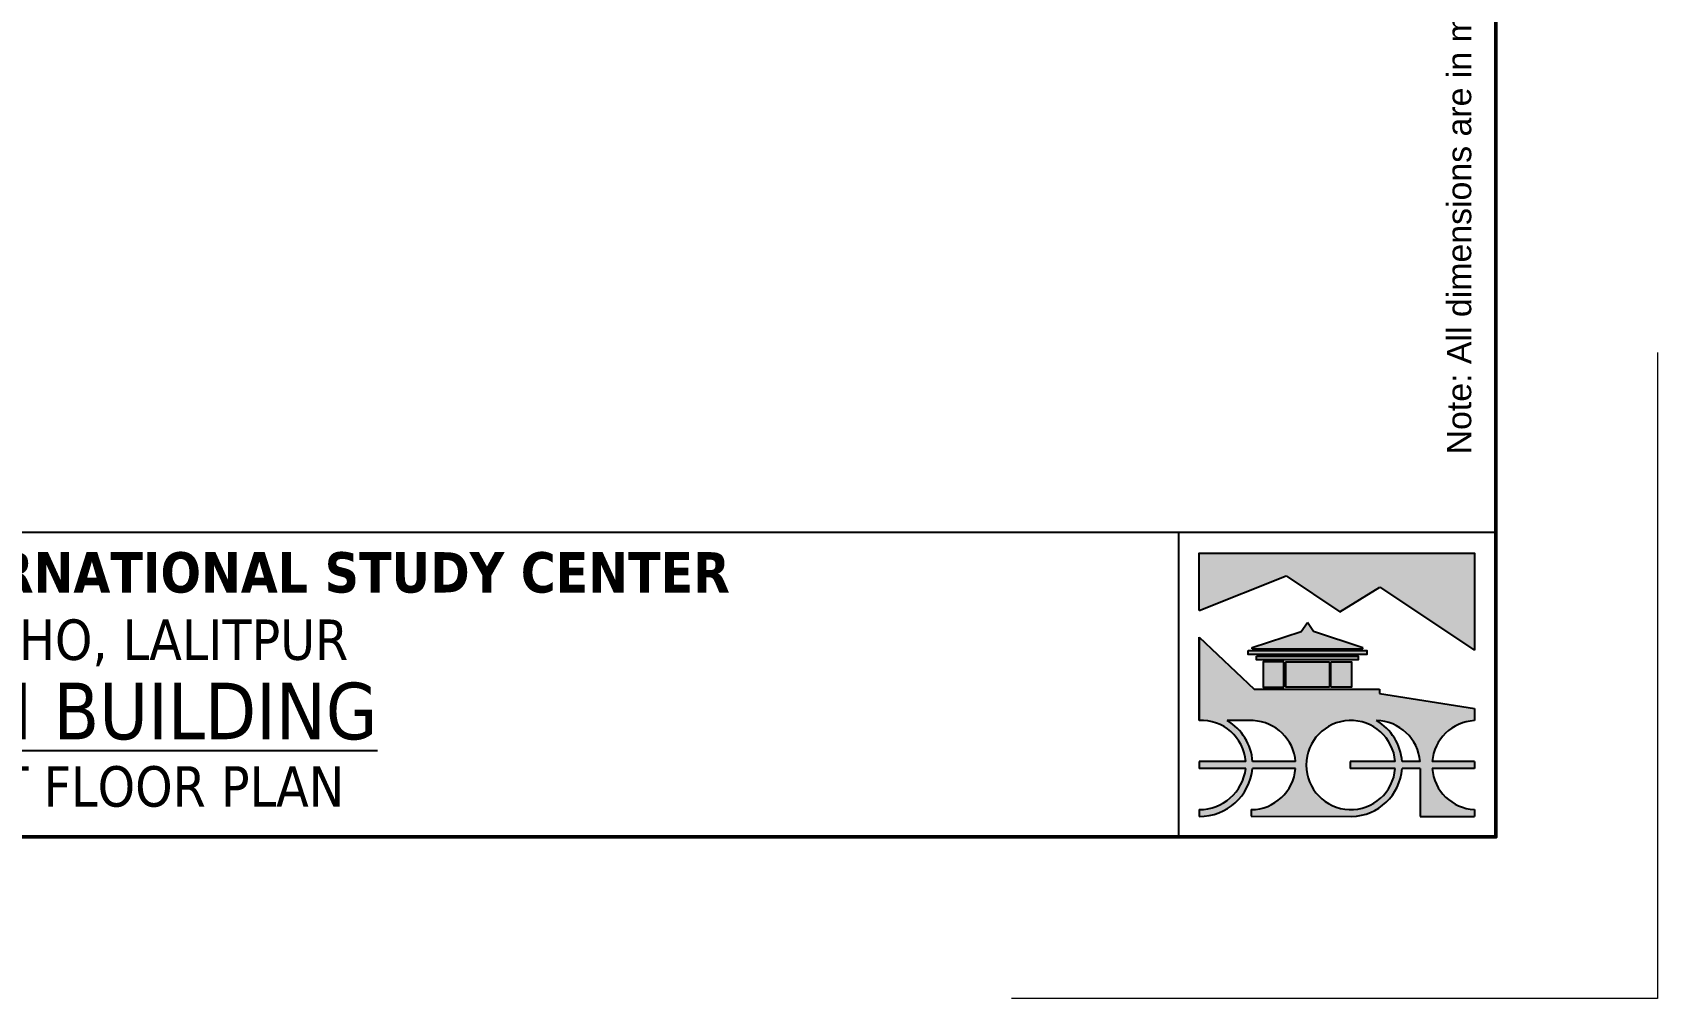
# Model space of a CAD drawing. Header units: inches. Extents: x 527934 to 2134587, y -408734 to 227304.
# Drawn here: x 1497720 to 1507781, y -168836 to -162856 of the extents above; entities that cross this region are included whole.
import ezdxf

# ---------------------------------------------------------------- set-up
doc = ezdxf.new("R2010")
doc.units = ezdxf.units.IN
doc.header["$MEASUREMENT"] = 0
doc.layers.add('paper', color=4, linetype='Continuous', lineweight=0, plot=False)
doc.layers.add('TITLE THICK', color=7, linetype='Continuous', lineweight=50)
doc.layers.add('TITLE THIN', color=7, linetype='Continuous', lineweight=25)
doc.styles.get("Standard").update_dxf_attribs({"font": 'arial.ttf'})
doc.styles.add('style1', font='arial.ttf')

# ---------------------------------------------------------------- blocks, each defined once
blk = doc.blocks.new('12')
at = {"layer": 'TITLE THIN'}
blk.add_hatch(color=256, dxfattribs=at).paths.add_polyline_path([(866309.3, -470587.5), (864688.3, -470587.5), (864688.3, -470924.9), (865201, -470720.9), (865517.1, -470933.5), (865752, -470787.8), (866309.3, -471158.9)])
h = blk.add_hatch(color=256, dxfattribs=at)
h.paths.add_polyline_path([(866309.3, -471573), (866309.3, -471501.2), (865750.8, -471414.4), (865750.8, -471387.1), (865011.9, -471387.1), (864688.3, -471081.1), (864688.3, -471572.6, -0.406693), (864962.8, -471814.7), (864688.3, -471814.7), (864688.3, -471854.7), (864962.6, -471854.7, -0.382198), (864688.3, -472096.7), (864688.3, -472136.7, 0.386251), (865002.8, -471854.7), (865255.8, -471854.7, -0.391099), (864995.1, -472096.9), (864995.1, -472136.5), (865586.1, -472136.8, 0.390246), (865882.8, -471854.7), (865989.4, -471854.7), (865989.4, -472136.9), (866309.3, -472136.9), (866309.3, -472096.9, -0.378308), (866060.6, -471854.7), (866309.3, -471854.7), (866309.3, -471814.7), (866060.6, -471814.7, -0.377761)])
h.paths.add_polyline_path([(865842.7, -471814.7), (865578.4, -471814.7), (865578.4, -471854.7), (865842.7, -471854.7, -26.183531)], flags=17)
h.paths.add_polyline_path([(865255.8, -471814.7), (865002.9, -471814.7, 0.249939), (864853, -471573), (865007.1, -471573, -0.377761)], flags=17)
h.paths.add_polyline_path([(865732.5, -471573, -0.387177), (865989.1, -471814.7), (865882.8, -471814.7, 0.250114)], flags=16)
h = blk.add_hatch(color=256, dxfattribs=at)
h.paths.add_polyline_path([(865361, -471048.3), (865325.4, -470995.2), (865289.7, -471048.3), (865001.4, -471142.8), (865001.4, -471150.4), (865652.8, -471150.4), (865652.8, -471143.9)])
h.paths.add_polyline_path([(865674.7, -471160.4), (864976, -471160.4), (864976, -471183.6), (865674.7, -471183.6)])
h.paths.add_polyline_path([(865624.1, -471193.6), (865026.6, -471193.6), (865026.6, -471216.3), (865624.1, -471216.3)])
h.paths.add_polyline_path([(865454.9, -471226.3), (865195.8, -471226.3), (865195.8, -471376.8), (865454.9, -471376.8)])
h.paths.add_polyline_path([(865186.3, -471226.3), (865066.1, -471226.3), (865066.1, -471376.8), (865186.3, -471376.8)])
h.paths.add_polyline_path([(865584.6, -471226.3), (865464.4, -471226.3), (865464.4, -471376.8), (865584.6, -471376.8)])
for p, q in [((864688.3, -470924.9), (865201, -470720.9)), ((865201, -470720.9), (865517.1, -470933.5)), ((865517.1, -470933.5), (865752, -470787.8)), ((865752, -470787.8), (866309.3, -471158.9)), ((864688.3, -471081.1), (865011.9, -471387.1)), ((864688.3, -471081.1), (864688.3, -471572.6)), ((864688.3, -471572.6), (864688.3, -471081.1)), ((865001.4, -471142.8), (865289.7, -471048.3)), ((865289.7, -471048.3), (865325.4, -470995.2)), ((865361, -471048.3), (865325.4, -470995.2)), ((865652.8, -471143.9), (865361, -471048.3)), ((865001.4, -471150.4), (865001.4, -471142.8)), ((865001.4, -471150.4), (865652.8, -471150.4)), ((865652.8, -471150.4), (865652.8, -471143.9)), ((865011.9, -471387.1), (865750.8, -471387.1)), ((865750.8, -471387.1), (865750.8, -471414.4)), ((865750.8, -471414.4), (866309.3, -471501.2)), ((866309.3, -471501.2), (866309.3, -471573)), ((865007.1, -471573), (864853, -471573)), ((864688.3, -471814.7), (864688.3, -471854.7)), ((864962.8, -471814.7), (864688.3, -471814.7)), ((865255.8, -471814.7), (865002.9, -471814.7)), ((865578.4, -471814.7), (865578.4, -471854.7)), ((865842.7, -471814.7), (865578.4, -471814.7)), ((865989.1, -471814.7), (865882.8, -471814.7)), ((866309.3, -471814.7), (866060.6, -471814.7)), ((866309.3, -471814.7), (866309.3, -471854.7)), ((864962.6, -471854.7), (864688.3, -471854.7)), ((865255.8, -471854.7), (865002.8, -471854.7)), ((865842.7, -471854.7), (865578.4, -471854.7)), ((865989.4, -471854.7), (865882.8, -471854.7)), ((865989.4, -471854.7), (865989.4, -472136.9)), ((866309.3, -471854.7), (866060.6, -471854.7)), ((864688.3, -472096.7), (864688.3, -472136.7)), ((864995.1, -472096.9), (864995.1, -472130.7)), ((864995.1, -472096.9), (864995.1, -472136.5)), ((866309.3, -472096.9), (866309.3, -472136.9)), ((864995.1, -472136.5), (865586.1, -472136.8)), ((865989.4, -472136.9), (866309.3, -472136.9))]:
    blk.add_line(p, q, dxfattribs=at)
for points in [[(864688.3, -470924.9), (864688.3, -470587.5), (866309.3, -470587.5), (866309.3, -471158.9)], [(865186.3, -471226.3), (865066.1, -471226.3), (865066.1, -471376.8), (865186.3, -471376.8)], [(865186.3, -471376.8), (865186.3, -471226.3)], [(865195.8, -471226.3), (865454.9, -471226.3)], [(865195.8, -471226.3), (865195.8, -471376.8)], [(865454.9, -471226.3), (865454.9, -471376.8)], [(865464.4, -471226.3), (865584.6, -471226.3), (865584.6, -471376.8), (865464.4, -471376.8)], [(865464.4, -471376.8), (865464.4, -471226.3)], [(865454.9, -471376.8), (865195.8, -471376.8)]]:
    blk.add_lwpolyline(points, dxfattribs=at)
for points in [[(864976, -471160.4), (865674.7, -471160.4), (865674.7, -471183.6), (864976, -471183.6)], [(865026.6, -471193.6), (865624.1, -471193.6), (865624.1, -471216.3), (865026.6, -471216.3)]]:
    blk.add_lwpolyline(points, close=True, dxfattribs=at)
for centre, radius, start, end in [((864701.3, -471834.4), 262.2, 4.31834, 92.84326), ((864701.3, -471834.4), 302.2, 3.74589, 59.87767), ((864994.3, -471835), 262.2, 4.42919, 87.20766), ((865581.2, -471834.7), 262.2, 4.36439, 355.61569), ((865581.2, -471834.7), 302.2, 3.78583, 59.95544), ((865728.2, -471834.7), 261.7, 4.38531, 89.04638), ((866322, -471835), 262.2, 92.79234, 175.57081), ((864690.3, -471822.5), 274.2, 269.58314, 353.25033), ((864690.3, -471822.5), 314.2, 269.6364, 354.11287), ((864994.3, -471834.6), 262.2, 270.17086, 355.61251), ((865581.2, -471834.7), 302.2, 270.92482, 356.19689), ((866322, -471835), 262.2, 184.31952, 267.20766)]:
    blk.add_arc(centre, radius, start, end, dxfattribs=at)

msp = doc.modelspace()

# ---------------------------------------------------------------- linework, layer by layer
at = {"layer": 'paper'}
msp.add_lwpolyline([(1507781, -164836), (1507781, -168836), (1503781, -168836)], dxfattribs=at)
at = {"layer": 'TITLE THICK'}
msp.add_lwpolyline([(1467781, -140136), (1506781, -140136), (1506781, -167836), (1467781, -167836)], close=True, dxfattribs=at)
at = {"layer": 'TITLE THIN'}
for p, q in [((1506781, -165951.7), (1467781, -165951.7)), ((1504815.5, -165951.7), (1504815.5, -167836)), ((1506781, -167836), (1506781, -165951.7)), ((1468281, -167836), (1506781, -167836))]:
    msp.add_line(p, q, dxfattribs=at)

# ---------------------------------------------------------------- block references
at = {"layer": 'TITLE THIN', "xscale": 1.051661972887814, "yscale": 1.051661972887814, "zscale": 1.05166197288783}
msp.add_blockref('12', (595583.2, 328819.8), dxfattribs=at)

# ---------------------------------------------------------------- texts
at = {"layer": 'TITLE THIN', "insert": (1506477.7, -165467.7), "char_height": 150, "width": 16825.937, "attachment_point": 1, "rotation": 90, "style": 'style1'}
msp.add_mtext('Note: All dimensions are in mm unless otherwise specified.', dxfattribs=at)
at = {"layer": 'TITLE THIN', "attachment_point": 2}
for s, insert, char_height, width in [('{\\fTahoma|b1|i0|c0|p34;KATHMANDU INTERNATIONAL STUDY CENTER\\P\\fTahoma|b0|i0|c0|p34;THECHO, LALITPUR}', (1498258.5, -166072.9), 250, 12323.251), ('{\\fTahoma|b0|i0|c0|p34;\\LMAIN BUILDING}', (1498252.3, -166881.1), 350, 10677.7), ('{\\fTahoma|b0|i0|c0|p34;FIRST FLOOR PLAN}', (1498258.5, -167397.9), 250, 12323.251)]:
    msp.add_mtext(s, dxfattribs=dict(at, insert=insert, char_height=char_height, width=width))

doc.saveas('drawing.dxf')
